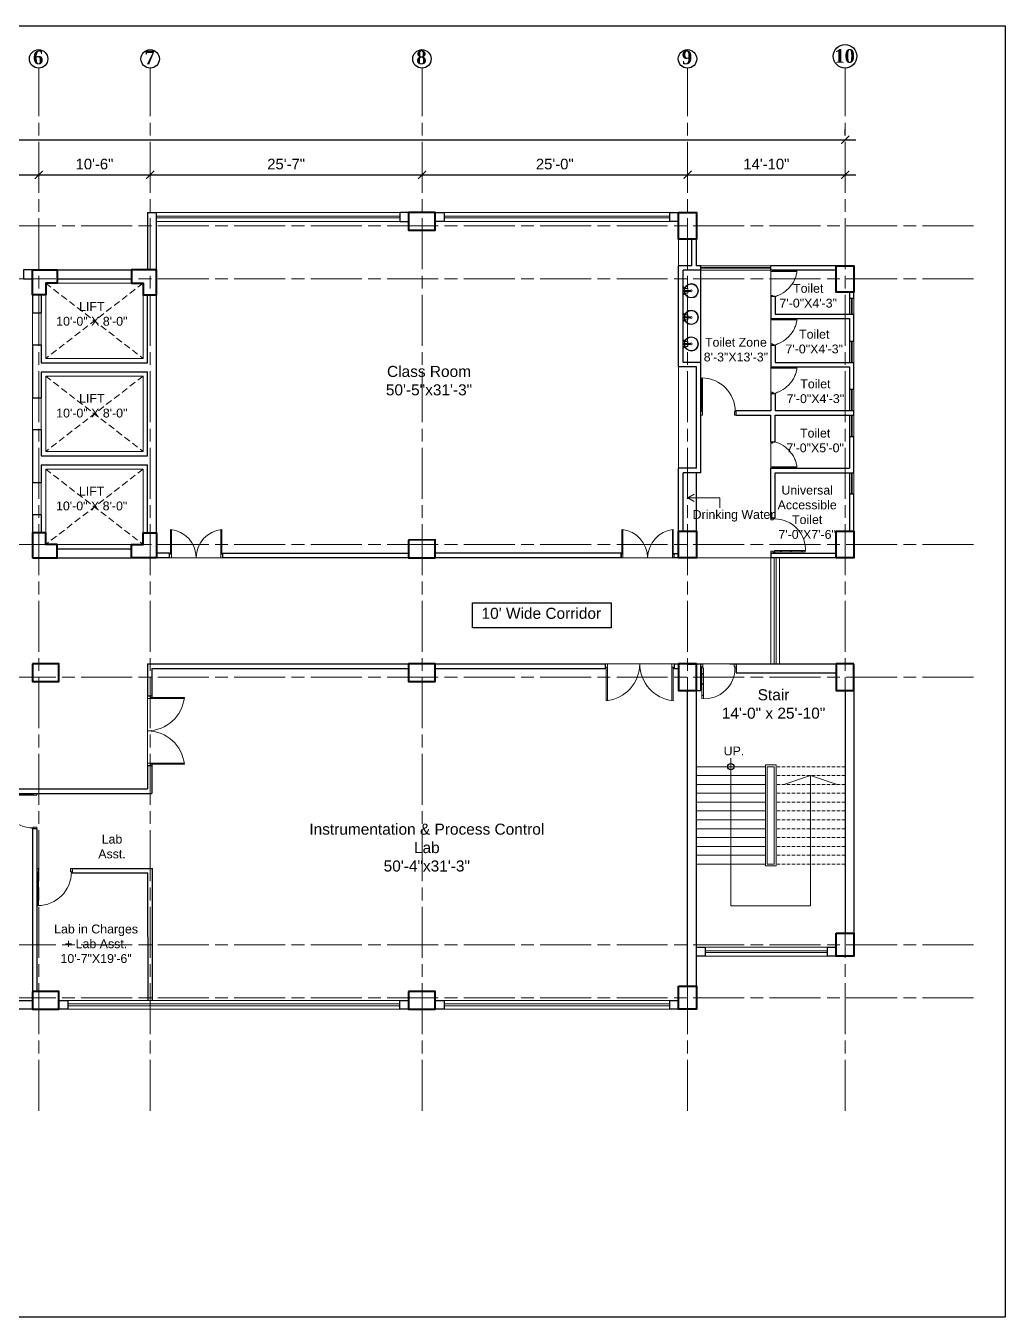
# Model space of a CAD drawing. Header units: inches. Extents: x -12 to 20935469, y -1604 to 24729220.
# Drawn here: x 20841475 to 20842581, y 24712181 to 24713639 of the extents above; entities that cross this region are included whole.
import ezdxf
from ezdxf import colors
from ezdxf.entities.mleader import LeaderData, LeaderLine
from ezdxf.math import Vec2, Vec3

# ---------------------------------------------------------------- set-up
doc = ezdxf.new("R2010")
doc.units = ezdxf.units.IN
doc.header["$LTSCALE"] = 0.03
doc.header["$MEASUREMENT"] = 0
doc.header["$PDMODE"] = 32
doc.header["$PDSIZE"] = 15
doc.linetypes.add('ACAD_ISO08W100', pattern=[36, 24, -3, 6, -3])
doc.linetypes.add('DASHED2', pattern=[0.375, 0.25, -0.125])
for name, color, linetype, lineweight in [('column', 1, 'Continuous', 40), ('Dim Line', 252, 'Continuous', 13), ('Door', 7, 'Continuous', 18), ('Dot', 253, 'Continuous', 0), ('Gas', 21, 'Continuous', 5), ('Glass Line', 252, 'Continuous', 9), ('Grid Line', 252, 'Continuous', 18), ('Hatch', 253, 'Continuous', 15), ('Main Wall', 7, 'Continuous', 30), ('RAIL', 23, 'Continuous', 13), ('STAIR', 46, 'Continuous', 15), ('TOILET FIXTURE', 142, 'Continuous', 5), ('wind.', 150, 'Continuous', 20)]:
    doc.layers.add(name, color=color, linetype=linetype, lineweight=lineweight)
doc.layers.add('FUR', color=251, linetype='Continuous')
doc.layers.add('TEXT', color=7, linetype='Continuous')
doc.styles.add('2', font='swisscl.ttf')
doc.styles.add('RomanS', font='arial.ttf', dxfattribs={"height": 12})
doc.styles.get("Standard").update_dxf_attribs({"font": 'timesbd.ttf'})
doc.dimstyles.new('Aec_Arch_I', dxfattribs={"dimscale": 96, "dimtxt": 12, "dimasz": 0.09375, "dimexe": 0.125, "dimexo": 0.125, "dimgap": 0.0625, "dimtad": 1, "dimdec": 0, "dimzin": 3, "dimdsep": 46, "dimlunit": 4, "dimtxsty": 'RomanS', "dimblk1": 'ARCHTICK', "dimblk2": 'ARCHTICK', "dimsah": 1, "dimcen": 0.09375, "dimdle": 0.125, "dimadec": 0, "dimazin": 0, "dimtfac": 0.75, "dimtdec": 0, "dimtmove": 2, "dimatfit": 3, "dimldrblk": 'ARCHTICK', "dimfxl": 1, "dimfrac": 1, "dimtolj": 1, "dimtzin": 0, "dimarcsym": 0})

# ---------------------------------------------------------------- blocks, each defined once
blk = doc.blocks.new('_ArchTick')
at = {"color": 0, "linetype": 'ByBlock', "lineweight": 35, "const_width": 0.15}
blk.add_lwpolyline([(-0.5, -0.5), (0.5, 0.5)], dxfattribs=at)
blk = doc.blocks.new('*D21')
at = {"layer": 'Defpoints', "color": 0, "transparency": 16777216}
for p in [(20831844.3, 24724578.2), (20832040.8, 24724578.2), (20832040.8, 24724578.2)]:
    blk.add_point(p, dxfattribs=at)
at = {"layer": 'Dim Line', "color": 0, "lineweight": -2, "transparency": 16777216}
for p, q in [((20831832.3, 24724578.2), (20832052.8, 24724578.2)), ((20831844.3, 24724566.2), (20831844.3, 24724566.2)), ((20832040.8, 24724566.2), (20832040.8, 24724566.2))]:
    blk.add_line(p, q, dxfattribs=at)
at = {"layer": 'Dim Line', "color": 0, "lineweight": -2, "transparency": 16777216, "xscale": 9, "yscale": 9, "zscale": 9, "rotation": 180}
blk.add_blockref('_ArchTick', (20831844.3, 24724578.2), dxfattribs=at)
at = {"layer": 'Dim Line', "color": 0, "lineweight": -2, "transparency": 16777216, "xscale": 9, "yscale": 9, "zscale": 9}
blk.add_blockref('_ArchTick', (20832040.8, 24724578.2), dxfattribs=at)
at = {"layer": 'Dim Line', "color": 0, "transparency": 16777216, "insert": (20831942.5, 24724590.3), "char_height": 12, "attachment_point": 5, "style": 'RomanS'}
blk.add_mtext('\\A1;16\'-5"', dxfattribs=at)
blk = doc.blocks.new('*D22')
at = {"layer": 'Defpoints', "color": 0, "transparency": 16777216}
for p in [(20832040.8, 24724578.2), (20832166.8, 24724578.2), (20832166.8, 24724578.2)]:
    blk.add_point(p, dxfattribs=at)
at = {"layer": 'Dim Line', "color": 0, "lineweight": -2, "transparency": 16777216}
for p, q in [((20832028.8, 24724578.2), (20832178.8, 24724578.2)), ((20832040.8, 24724566.2), (20832040.8, 24724566.2)), ((20832166.8, 24724566.2), (20832166.8, 24724566.2))]:
    blk.add_line(p, q, dxfattribs=at)
at = {"layer": 'Dim Line', "color": 0, "lineweight": -2, "transparency": 16777216, "xscale": 9, "yscale": 9, "zscale": 9, "rotation": 180}
blk.add_blockref('_ArchTick', (20832040.8, 24724578.2), dxfattribs=at)
at = {"layer": 'Dim Line', "color": 0, "lineweight": -2, "transparency": 16777216, "xscale": 9, "yscale": 9, "zscale": 9}
blk.add_blockref('_ArchTick', (20832166.8, 24724578.2), dxfattribs=at)
at = {"layer": 'Dim Line', "color": 0, "transparency": 16777216, "insert": (20832103.8, 24724590.3), "char_height": 12, "attachment_point": 5, "style": 'RomanS'}
blk.add_mtext('\\A1;10\'-6"', dxfattribs=at)
blk = doc.blocks.new('*D23')
at = {"layer": 'Defpoints', "color": 0, "transparency": 16777216}
for p in [(20832166.8, 24724578.2), (20832473.8, 24724578.2), (20832473.8, 24724578.2)]:
    blk.add_point(p, dxfattribs=at)
at = {"layer": 'Dim Line', "color": 0, "lineweight": -2, "transparency": 16777216}
for p, q in [((20832154.8, 24724578.2), (20832485.8, 24724578.2)), ((20832166.8, 24724566.2), (20832166.8, 24724566.2)), ((20832473.8, 24724566.2), (20832473.8, 24724566.2))]:
    blk.add_line(p, q, dxfattribs=at)
at = {"layer": 'Dim Line', "color": 0, "lineweight": -2, "transparency": 16777216, "xscale": 9, "yscale": 9, "zscale": 9, "rotation": 180}
blk.add_blockref('_ArchTick', (20832166.8, 24724578.2), dxfattribs=at)
at = {"layer": 'Dim Line', "color": 0, "lineweight": -2, "transparency": 16777216, "xscale": 9, "yscale": 9, "zscale": 9}
blk.add_blockref('_ArchTick', (20832473.8, 24724578.2), dxfattribs=at)
at = {"layer": 'Dim Line', "color": 0, "transparency": 16777216, "insert": (20832320.3, 24724590.3), "char_height": 12, "attachment_point": 5, "style": 'RomanS'}
blk.add_mtext('\\A1;25\'-7"', dxfattribs=at)
blk = doc.blocks.new('*D10')
at = {"layer": 'Defpoints', "color": 0, "transparency": 16777216}
for p in [(20832473.8, 24724578.2), (20832773.8, 24724578.2), (20832773.8, 24724578.2)]:
    blk.add_point(p, dxfattribs=at)
at = {"layer": 'Dim Line', "color": 0, "lineweight": -2, "transparency": 16777216}
blk.add_line((20832461.8, 24724578.2), (20832785.8, 24724578.2), dxfattribs=at)
at = {"layer": 'Dim Line', "color": 0, "lineweight": -2, "transparency": 16777216, "xscale": 9, "yscale": 9, "zscale": 9, "rotation": 180}
blk.add_blockref('_ArchTick', (20832473.8, 24724578.2), dxfattribs=at)
at = {"layer": 'Dim Line', "color": 0, "lineweight": -2, "transparency": 16777216, "xscale": 9, "yscale": 9, "zscale": 9}
blk.add_blockref('_ArchTick', (20832773.8, 24724578.2), dxfattribs=at)
at = {"layer": 'Dim Line', "color": 0, "transparency": 16777216, "insert": (20832623.8, 24724590.3), "char_height": 12, "attachment_point": 5, "style": 'RomanS'}
blk.add_mtext('\\A1;25\'-0"', dxfattribs=at)
blk = doc.blocks.new('*D11')
at = {"layer": 'Defpoints', "color": 0, "transparency": 16777216}
for p in [(20832773.8, 24724578.2), (20832951.8, 24724578.2), (20832951.8, 24724578.2)]:
    blk.add_point(p, dxfattribs=at)
at = {"layer": 'Dim Line', "color": 0, "lineweight": -2, "transparency": 16777216}
for p, q in [((20832761.8, 24724578.2), (20832963.8, 24724578.2)), ((20832951.8, 24724566.2), (20832951.8, 24724566.2))]:
    blk.add_line(p, q, dxfattribs=at)
at = {"layer": 'Dim Line', "color": 0, "lineweight": -2, "transparency": 16777216, "xscale": 9, "yscale": 9, "zscale": 9, "rotation": 180}
blk.add_blockref('_ArchTick', (20832773.8, 24724578.2), dxfattribs=at)
at = {"layer": 'Dim Line', "color": 0, "lineweight": -2, "transparency": 16777216, "xscale": 9, "yscale": 9, "zscale": 9}
blk.add_blockref('_ArchTick', (20832951.8, 24724578.2), dxfattribs=at)
at = {"layer": 'Dim Line', "color": 0, "transparency": 16777216, "insert": (20832862.8, 24724590.3), "char_height": 12, "attachment_point": 5, "style": 'RomanS'}
blk.add_mtext('\\A1;14\'-10"', dxfattribs=at)
blk = doc.blocks.new('*D13')
at = {"layer": 'Defpoints', "color": 0, "transparency": 16777216}
for p in [(20830948.3, 24724610.7), (20832951.8, 24724617.8), (20832951.8, 24724610.7)]:
    blk.add_point(p, dxfattribs=at)
at = {"layer": 'Dim Line', "color": 0, "lineweight": -2, "transparency": 16777216}
for p, q in [((20830948.3, 24724622.7), (20830948.3, 24724629.8)), ((20832951.8, 24724622.7), (20832951.8, 24724629.8)), ((20830936.3, 24724617.8), (20832963.8, 24724617.8))]:
    blk.add_line(p, q, dxfattribs=at)
at = {"layer": 'Dim Line', "color": 0, "lineweight": -2, "transparency": 16777216, "xscale": 9, "yscale": 9, "zscale": 9, "rotation": 180}
blk.add_blockref('_ArchTick', (20830948.3, 24724617.8), dxfattribs=at)
at = {"layer": 'Dim Line', "color": 0, "lineweight": -2, "transparency": 16777216, "xscale": 9, "yscale": 9, "zscale": 9}
blk.add_blockref('_ArchTick', (20832951.8, 24724617.8), dxfattribs=at)
at = {"layer": 'Dim Line', "color": 0, "transparency": 16777216, "insert": (20831950, 24724629.9), "char_height": 12, "attachment_point": 5, "style": 'RomanS'}
blk.add_mtext('\\A1;166\'-11"', dxfattribs=at)
blk = doc.blocks.new('Door_45')
at = {"layer": 'Door'}
for p, q in [((1.5, 5), (1.5, 44)), ((1.5, 40), (2.2, 40)), ((2.2, 40), (2.2, 39.5)), ((2.2, 39.5), (2.7, 39.5)), ((2.7, 39.5), (2.7, 40)), ((2.7, 40), (3.5, 40)), ((3.5, 44), (3.5, 5)), ((1.5, 25.8), (2.2, 25.8)), ((2.2, 25.8), (2.2, 25.3)), ((2.2, 25.3), (2.7, 25.3)), ((2.7, 25.8), (3.5, 25.8)), ((2.7, 25.3), (2.7, 25.8)), ((0, 0), (0, 5)), ((0, 5), (1.5, 5)), ((1.5, 12.6), (2.2, 12.6)), ((3.5, 5), (1.5, 5)), ((1.5, 5), (1.5, 3)), ((1.5, 3), (2.5, 3)), ((2.2, 12.6), (2.2, 13.1)), ((2.2, 13.1), (2.7, 13.1)), ((2.5, 3), (2.5, 0)), ((2.7, 13.1), (2.7, 12.6)), ((2.7, 12.6), (3.5, 12.6)), ((42.5, 3), (42.5, 0)), ((43.5, 3), (42.5, 3)), ((45, 5), (43.5, 5)), ((43.5, 5), (43.5, 3)), ((45, 0), (45, 5)), ((2.5, 0), (0, 0)), ((42.5, 0), (45, 0))]:
    blk.add_line(p, q, dxfattribs=at)
blk.add_arc((4.7, 5.3), 38.8, 359.6233, 94.6685, dxfattribs=at)
blk = doc.blocks.new('sssss-flat-876')
at = {"layer": 'Door', "linetype": 'Continuous', "ltscale": 3}
blk.add_line((3666.5, 84027.2), (3666.5, 84055.7), dxfattribs=at)
at = {"layer": 'Door', "linetype": 'Continuous', "ltscale": 3, "extrusion": (-7.21527e-09, -3.35624e-18, 1), "elevation": 0}
for points in [[(3666.5, 84057.2), (3666.5, 84055.7), (3668.4, 84055.7), (3668.4, 84056.5), (3670.2, 84056.5), (3670.2, 84057.2)], [(3668.4, 84055.7), (3696.2, 84055.7), (3696.2, 84056.5), (3668.4, 84056.5)]]:
    blk.add_lwpolyline(points, close=True, dxfattribs=at)
at = {"layer": 'Door', "linetype": 'Continuous', "ltscale": 3, "flags": 128}
blk.add_lwpolyline([(3670.2, 84027.2, 0.04096), (3675.5, 84028.9, 0.082496), (3684.9, 84034.8, 0.052187), (3689.7, 84040, 0.043988), (3692.9, 84045, 0.036571), (3694.8, 84049.6, 0.034751), (3695.9, 84054.2, 0.011435), (3696.2, 84055.7)], format="xyb", dxfattribs=at)
at = {"layer": 'Door', "linetype": 'Continuous', "ltscale": 3}
blk.add_lwpolyline([(3666.5, 84027.2), (3666.5, 84028.7), (3668.4, 84028.7), (3668.4, 84027.9), (3670.2, 84027.9), (3670.2, 84027.2)], close=True, dxfattribs=at)
blk = doc.blocks.new('7-flat-72')
at = {"layer": 'Glass Line', "color": 8, "ltscale": 20}
for p, q in [((-64478.7, 376960.5), (-64480.3, 376960.5)), ((-64480.3, 376959.5), (-64480.3, 376960.5)), ((-64480.3, 376959.5), (-64480.3, 376960.5)), ((-64478.7, 376959.5), (-64480.3, 376959.5)), ((-64480.3, 376959.1), (-64480.3, 376959.4)), ((-64478.7, 376959.4), (-64480.3, 376959.4)), ((-64478.7, 376959.1), (-64480.3, 376959.1)), ((-64480.2, 376959.4), (-64480.2, 376959.5)), ((-64480.1, 376959.5), (-64480.1, 376960.5)), ((-64479.9, 376959.5), (-64479.9, 376960.5)), ((-64479.5, 376959.5), (-64479.5, 376960.5)), ((-64479.1, 376959.5), (-64479.1, 376960.5)), ((-64478.9, 376959.5), (-64478.9, 376960.5)), ((-64478.9, 376959.4), (-64478.9, 376959.5)), ((-64478.8, 376959.5), (-64478.8, 376960.5)), ((-64478.7, 376959.5), (-64478.7, 376960.5)), ((-64478.7, 376959.1), (-64478.7, 376959.4)), ((-64475.1, 376959.4), (-64476.9, 376959.4)), ((-64476.9, 376959.1), (-64476.9, 376959.4)), ((-64475.1, 376959.1), (-64476.9, 376959.1)), ((-64476.6, 376959.4), (-64476.6, 376966.6)), ((-64475.5, 376966.6), (-64476.6, 376966.6)), ((-64475.5, 376959.4), (-64475.5, 376966.6)), ((-64475.1, 376959.1), (-64475.1, 376959.4)), ((-64473.3, 376960.5), (-64471.7, 376960.5)), ((-64473.3, 376959.5), (-64473.3, 376960.5)), ((-64473.3, 376959.5), (-64473.3, 376960.5)), ((-64473.3, 376959.5), (-64471.7, 376959.5)), ((-64473.3, 376959.1), (-64473.3, 376959.4)), ((-64473.3, 376959.4), (-64471.7, 376959.4)), ((-64473.3, 376959.1), (-64471.7, 376959.1)), ((-64473.1, 376959.5), (-64473.1, 376960.5)), ((-64473.1, 376959.4), (-64473.1, 376959.5)), ((-64472.9, 376959.5), (-64472.9, 376960.5)), ((-64472.5, 376959.5), (-64472.5, 376960.5)), ((-64472.1, 376959.5), (-64472.1, 376960.5)), ((-64471.9, 376959.5), (-64471.9, 376960.5)), ((-64471.9, 376959.4), (-64471.9, 376959.5)), ((-64471.8, 376959.5), (-64471.8, 376960.5)), ((-64471.7, 376959.5), (-64471.7, 376960.5)), ((-64471.7, 376959.1), (-64471.7, 376959.4))]:
    blk.add_line(p, q, dxfattribs=at)
blk.add_circle((-64476, 376968.4, 0), 1.08, dxfattribs=at)
for radius, start, end in [(8.1, 273.8334, 266.1883), (7.55, 274.115, 265.9068)]:
    blk.add_arc((-64476, 376968.4, 0), radius, start, end, dxfattribs=at)
blk = doc.blocks.new('SFSFSFS-flat-72')
at = {"layer": 'TOILET FIXTURE', "ltscale": 0.2}
blk.add_lwpolyline([(-3918.5, -3608.1), (-3918.5, -3602.7), (-3923.9, -3602.7), (-3923.9, -3608.1)], close=True, dxfattribs=at)
at = {"layer": 'TOILET FIXTURE', "ltscale": 20}
blk.add_blockref('7-flat-72', (60554.8, -380567.2), dxfattribs=at)
blk = doc.blocks.new('$D40')
at = {"layer": 'Door'}
for p, q in [((1, 4), (1, 42)), ((2, 0), (2, 42)), ((1, 5), (0, 5)), ((2, 0), (0, 0)), ((2, 4), (1, 4)), ((39, 4), (38, 4)), ((38, 4), (38, 0)), ((40, 0), (38, 0)), ((40, 5), (39, 5)), ((39, 5), (39, 4))]:
    blk.add_line(p, q, dxfattribs=at)
blk.add_arc((1, 4), 38, 0, 90, dxfattribs=at)
blk = doc.blocks.new('A$C36295410')
at = {"layer": 'Door'}
for p, q in [((1, 4), (1, 32)), ((2, 0), (2, 32)), ((58, 0), (58, 32)), ((59, 4), (59, 32)), ((1, 5), (0, 5)), ((2, 4), (1, 4)), ((58, 4), (59, 4)), ((59, 5), (60, 5)), ((2, 0), (0, 0)), ((58, 0), (60, 0))]:
    blk.add_line(p, q, dxfattribs=at)
for centre, start, end in [((-2.5, -0.3), 0.5906, 83.7783), ((62.5, -0.3), 96.2217, 179.4094)]:
    blk.add_arc(centre, 32.5, start, end, dxfattribs=at)
blk = doc.blocks.new('fff')
at = {"layer": 'Grid Line', "color": 252, "linetype": 'ACAD_ISO08W100', "lineweight": 9, "ltscale": 80, "true_color": 0x939598}
for p, q in [((20832040.8, 24723521.1), (20832040.8, 24724698.8)), ((20832166.8, 24723521.1), (20832166.8, 24724698.8)), ((20832473.8, 24723521.1), (20832473.8, 24724698.8)), ((20832773.8, 24723521.1), (20832773.8, 24724698.8)), ((20832951.8, 24723521.1), (20832951.8, 24724698.8)), ((20833096.9, 24724520.6), (20830726.1, 24724520.6)), ((20833096.9, 24724460.6), (20830726.1, 24724460.6)), ((20833096.9, 24724160.7), (20830726.1, 24724160.7)), ((20833096.9, 24724010.7), (20830726.1, 24724010.7)), ((20833096.9, 24723708.7), (20830726.1, 24723708.7)), ((20833096.9, 24723648.8), (20830726.1, 24723648.8))]:
    blk.add_line(p, q, dxfattribs=at)
at = {"layer": 'Dim Line'}
for base, p1, p2, picture, middle in [((20832951.7523, 24724617.8128), (20830948.3088, 24724610.7482), (20832951.7523, 24724610.7482), '*D13', (20831950.0306, 24724629.9397)), ((20832040.7792, 24724578.1666), (20831844.25, 24724578.1666), (20832040.7792, 24724578.1666), '*D21', (20831942.5146, 24724590.2934)), ((20832166.8, 24724578.2), (20832040.8, 24724578.2), (20832166.8, 24724578.2), '*D22', (20832103.8, 24724590.3)), ((20832473.8, 24724578.2), (20832166.8, 24724578.2), (20832473.8, 24724578.2), '*D23', (20832320.3, 24724590.3)), ((20832773.8, 24724578.2), (20832473.8, 24724578.2), (20832773.8, 24724578.2), '*D10', (20832623.8, 24724590.3)), ((20832951.8, 24724578.2), (20832773.8, 24724578.2), (20832951.8, 24724578.2), '*D11', (20832862.8, 24724590.3))]:
    dim = blk.add_linear_dim(base=base, p1=p1, p2=p2, dimstyle='Aec_Arch_I', dxfattribs=at)
    dim.commit()
    dim.dimension.update_dxf_attribs({"geometry": picture, "text_midpoint": middle})

msp = doc.modelspace()

# ---------------------------------------------------------------- linework, layer by layer
for p, q in [((20842410.6, 24713368.2), (20842410.6, 24713368.2)), ((20842237.6, 24713259), (20842237.6, 24713363.2)), ((20842232.6, 24713068.3), (20842232.6, 24713134.4)), ((20842321.6, 24713043.5), (20842316.6, 24713043.5)), ((20842270.4, 24712918.4), (20842372.6, 24712918.4)), ((20841617.7, 24712881.8), (20841612.6, 24712881.8))]:
    msp.add_line(p, q)
msp.add_lwpolyline([(20841979.7, 24712987.4), (20842136.2, 24712987.4), (20842136.2, 24712959.3), (20841979.7, 24712959.3)], close=True)
msp.add_circle((20842271.6, 24712802.3), 3.61)
at = {"layer": 'column', "lineweight": 40, "ltscale": 20}
for points in [[(20841907.6, 24713428.2), (20841907.6, 24713408.2), (20841937.6, 24713408.2), (20841937.6, 24713428.2)], [(20842212.6, 24713428.2), (20842232.6, 24713428.2), (20842232.6, 24713398.2), (20842212.6, 24713398.2)], [(20842390.6, 24713368.2), (20842410.6, 24713368.2), (20842410.6, 24713338.2), (20842390.6, 24713338.2)], [(20842212.6, 24713068.3), (20842232.6, 24713068.3), (20842232.6, 24713038.4), (20842212.6, 24713038.4)], [(20842390.6, 24713068.4), (20842410.6, 24713068.4), (20842410.6, 24713038.4), (20842390.6, 24713038.4)], [(20841907.6, 24713058.3), (20841907.6, 24713038.3), (20841937.6, 24713038.4), (20841937.6, 24713058.4)], [(20841482.6, 24712918.4), (20841482.6, 24712898.4), (20841512.6, 24712898.4), (20841512.6, 24712918.4)], [(20841907.6, 24712918.4), (20841907.6, 24712898.4), (20841937.6, 24712898.4), (20841937.6, 24712918.4)], [(20842232.6, 24712918.4), (20842212.6, 24712918.4), (20842212.6, 24712888.4), (20842232.6, 24712888.4)], [(20842410.6, 24712918.4), (20842390.6, 24712918.4), (20842390.6, 24712888.4), (20842410.6, 24712888.4)], [(20842390.6, 24712614.3), (20842410.6, 24712614.3), (20842410.6, 24712588.3), (20842390.6, 24712588.3)], [(20842212.6, 24712554.4), (20842232.6, 24712554.4), (20842232.6, 24712528.4), (20842212.6, 24712528.4)], [(20841482.6, 24712548.4), (20841482.6, 24712528.4), (20841512.6, 24712528.4), (20841512.6, 24712548.4)], [(20841907.6, 24712548.4), (20841907.6, 24712528.4), (20841937.6, 24712528.4), (20841937.6, 24712548.4)]]:
    msp.add_lwpolyline(points, close=True, dxfattribs=at)
for points in [[(20841482.6, 24713363.4), (20841510.6, 24713363.4), (20841510.6, 24713348.4), (20841497.6, 24713348.4), (20841497.6, 24713335.4), (20841482.6, 24713335.4), (20841482.6, 24713363.4)], [(20841622.6, 24713363.4), (20841594.6, 24713363.4), (20841594.6, 24713348.4), (20841607.6, 24713348.4), (20841607.6, 24713335.4), (20841622.6, 24713335.4), (20841622.6, 24713363.4)], [(20841482.6, 24713038.4), (20841510.6, 24713038.4), (20841510.6, 24713053.4), (20841497.6, 24713053.4), (20841497.6, 24713066.4), (20841482.6, 24713066.4), (20841482.6, 24713038.4)], [(20841622.6, 24713038.4), (20841594.6, 24713038.4), (20841594.6, 24713053.4), (20841607.6, 24713053.4), (20841607.6, 24713066.4), (20841622.6, 24713066.4), (20841622.6, 24713038.4)]]:
    msp.add_lwpolyline(points, dxfattribs=at)
at = {"layer": 'Defpoints'}
msp.add_lwpolyline([(20840142.6, 24713639.1), (20842581.5, 24713639.1), (20842581.5, 24712180.6), (20840142.6, 24712180.6)], close=True, dxfattribs=at)
at = {"layer": 'Door'}
for p, q in [((20842132.2, 24712918.4), (20842129.6, 24712918.4)), ((20842130.9, 24712913.3), (20842129.6, 24712913.3)), ((20842130.9, 24712914.6), (20842130.9, 24712876.8)), ((20842132.2, 24712914.6), (20842130.9, 24712914.6)), ((20842132.2, 24712918.4), (20842132.2, 24712876.8)), ((20842205, 24712918.4), (20842205, 24712876.8)), ((20842205, 24712918.4), (20842207.6, 24712918.4)), ((20842205, 24712914.6), (20842206.3, 24712914.6)), ((20842206.3, 24712914.6), (20842206.3, 24712876.8)), ((20842206.3, 24712913.3), (20842207.6, 24712913.3)), ((20841612.6, 24712879.2), (20841612.6, 24712881.8)), ((20841612.6, 24712879.2), (20841654.2, 24712879.2)), ((20841616.4, 24712880.5), (20841654.2, 24712880.5)), ((20841616.4, 24712879.2), (20841616.4, 24712880.5)), ((20841617.7, 24712880.5), (20841617.7, 24712881.8)), ((20841612.6, 24712806.4), (20841654.2, 24712806.4)), ((20841612.6, 24712806.4), (20841612.6, 24712803.8)), ((20841616.4, 24712806.4), (20841616.4, 24712805.1)), ((20841616.4, 24712805.1), (20841654.2, 24712805.1)), ((20841617.7, 24712805.1), (20841617.7, 24712803.8))]:
    msp.add_line(p, q, dxfattribs=at)
for centre, start, end in [((20842126.4, 24712918.8), 276.2217, 359.4094), ((20842210.9, 24712918.8), 180.5906, 263.7783), ((20841612.2, 24712885.1), 270.5906, 353.7783), ((20841612.2, 24712800.5), 6.2217, 89.4094)]:
    msp.add_arc(centre, 42.3, start, end, dxfattribs=at)
at = {"layer": 'Dot', "linetype": 'DASHED2', "lineweight": 0, "ltscale": 1000}
for points in [[(20841497.6, 24713348.4), (20841607.6, 24713263.4), (20841607.6, 24713348.4), (20841497.6, 24713263.4)], [(20841497.6, 24713243.4), (20841607.6, 24713158.4), (20841607.6, 24713243.4), (20841497.6, 24713158.4)], [(20841497.6, 24713138.4), (20841607.7, 24713053.2), (20841607.7, 24713138.4), (20841497.6, 24713053.2)]]:
    msp.add_lwpolyline(points, dxfattribs=at)
at = {"layer": 'Gas', "color": 0, "lineweight": 5}
for points in [[(20841497.6, 24713263.4), (20841607.6, 24713263.4), (20841607.6, 24713348.4), (20841497.6, 24713348.4)], [(20841497.6, 24713158.4), (20841607.6, 24713158.4), (20841607.6, 24713243.4), (20841497.6, 24713243.4)], [(20841497.6, 24713053.2), (20841607.7, 24713053.2), (20841607.7, 24713138.4), (20841497.6, 24713138.4)], [(20842310.6, 24712804.3), (20842322.6, 24712804.3), (20842322.6, 24712690.3), (20842310.6, 24712690.3)], [(20842312.6, 24712802.3), (20842320.6, 24712802.3), (20842320.6, 24712692.3), (20842312.6, 24712692.3)]]:
    msp.add_lwpolyline(points, close=True, dxfattribs=at)
at = {"layer": 'Gas', "color": 0, "lineweight": 35}
msp.add_lwpolyline([(20841482.6, 24713038.4), (20841482.6, 24713038.4)], dxfattribs=at)
at = {"layer": 'Hatch'}
msp.add_line((20842212.6, 24713368.2), (20842212.6, 24713398.2), dxfattribs=at)
at = {"layer": 'Hatch', "lineweight": 0}
for p, q in [((20841482.6, 24713353.4), (20841482.6, 24713038.4)), ((20841482.6, 24713038.2), (20842316.6, 24713038.4)), ((20842316.6, 24712918.4), (20841612.6, 24712918.4)), ((20841612.6, 24712803.8), (20841612.6, 24712881.8))]:
    msp.add_line(p, q, dxfattribs=at)
at = {"layer": 'Hatch', "lineweight": 5}
msp.add_line((20842212.6, 24713139.4), (20842212.6, 24713254), dxfattribs=at)
at = {"layer": 'Main Wall', "lineweight": 30}
for p, q in [((20841612.6, 24713428.2), (20841622.6, 24713428.2)), ((20841612.6, 24713428.2), (20841612.6, 24713363.4)), ((20841622.6, 24713066.4), (20841622.6, 24713428.2)), ((20841907.6, 24713428.2), (20841897.6, 24713428.2)), ((20841897.6, 24713428.2), (20841897.6, 24713418.2)), ((20842202.6, 24713428.2), (20842212.6, 24713428.2)), ((20842202.6, 24713418.2), (20842202.6, 24713428.2)), ((20841897.6, 24713418.2), (20841907.6, 24713418.2)), ((20842212.6, 24713418.2), (20842202.6, 24713418.2)), ((20842227.6, 24713368.2), (20842227.6, 24713398.2)), ((20842232.6, 24713368.2), (20842232.6, 24713398.2)), ((20842212.6, 24713254), (20842212.6, 24713368.2)), ((20842227.6, 24713368.2), (20842212.6, 24713368.2)), ((20842237.6, 24713368.2), (20842232.6, 24713368.2)), ((20842237.6, 24713363.2), (20842237.6, 24713368.2)), ((20842390.6, 24713368.2), (20842316.6, 24713368.2)), ((20842316.6, 24713363.2), (20842316.6, 24713368.2)), ((20841492.6, 24713363.4), (20841612.6, 24713363.4)), ((20841510.6, 24713353.4), (20841594.6, 24713353.4)), ((20842217.6, 24713259), (20842217.6, 24713363.2)), ((20842237.6, 24713363.2), (20842217.6, 24713363.2)), ((20842390.6, 24713363.2), (20842316.6, 24713363.2)), ((20842410.6, 24713331.6), (20842410.6, 24713338.2)), ((20842321.6, 24713333.2), (20842316.6, 24713333.2)), ((20842321.6, 24713333.2), (20842321.6, 24713313.6)), ((20841482.6, 24713314.9), (20841492.6, 24713314.9)), ((20842316.6, 24713308.6), (20842405.6, 24713308.6)), ((20842321.6, 24713313.6), (20842410.6, 24713313.6)), ((20842410.6, 24713283), (20842410.6, 24713313.6)), ((20841482.6, 24713278.9), (20841492.6, 24713278.9)), ((20842316.6, 24713278.6), (20842321.6, 24713278.6)), ((20842321.6, 24713278.6), (20842321.6, 24713259)), ((20841492.6, 24713258.4), (20841612.6, 24713258.4)), ((20842232.6, 24713254), (20842212.6, 24713254)), ((20842237.6, 24713259), (20842217.6, 24713259)), ((20842232.6, 24713139.4), (20842232.6, 24713254)), ((20842237.6, 24713204.4), (20842237.6, 24713259)), ((20842316.6, 24713254), (20842405.6, 24713254)), ((20842321.6, 24713259), (20842410.6, 24713259)), ((20842405.6, 24713254), (20842405.6, 24713228.4)), ((20842410.6, 24713228.4), (20842410.6, 24713259)), ((20841492.6, 24713248.4), (20841612.6, 24713248.4)), ((20842316.6, 24713224), (20842321.6, 24713224)), ((20842410.6, 24713228.4), (20842405.6, 24713228.4)), ((20841482.6, 24713218.9), (20841492.6, 24713218.9)), ((20842237.6, 24713134.4), (20842237.6, 24713204.4)), ((20842277.6, 24713199.4), (20842277.6, 24713204.4)), ((20842277.6, 24713199.4), (20842316.6, 24713199.4)), ((20842316.6, 24713169.4), (20842316.6, 24713199.4)), ((20842410.6, 24713204.4), (20842321.6, 24713204.4)), ((20842321.6, 24713199.4), (20842410.6, 24713199.4)), ((20842321.6, 24713169.4), (20842321.6, 24713199.4)), ((20842410.6, 24713199.4), (20842410.6, 24713204.4)), ((20841492.6, 24713182.9), (20841482.6, 24713182.9)), ((20842316.6, 24713169.4), (20842321.6, 24713169.4)), ((20842405.6, 24713175.4), (20842410.6, 24713175.4)), ((20842405.6, 24713175.4), (20842405.6, 24713139.4)), ((20842410.6, 24713134.4), (20842410.6, 24713175.4)), ((20841492.6, 24713153.4), (20841612.6, 24713153.4)), ((20841492.6, 24713143.4), (20841612.6, 24713143.4)), ((20842212.6, 24713068.3), (20842212.6, 24713139.4)), ((20842232.6, 24713139.4), (20842212.6, 24713139.4)), ((20842217.6, 24713068.3), (20842217.6, 24713134.4)), ((20842237.6, 24713134.4), (20842217.6, 24713134.4)), ((20842316.6, 24713083.5), (20842316.6, 24713139.4)), ((20842316.6, 24713139.4), (20842405.6, 24713139.4)), ((20842321.6, 24713083.5), (20842321.6, 24713134.4)), ((20842321.6, 24713134.4), (20842410.6, 24713134.4)), ((20841492.6, 24713122.9), (20841482.6, 24713122.9)), ((20842405.6, 24713110.4), (20842405.6, 24713068.3)), ((20842405.6, 24713110.4), (20842410.6, 24713110.4)), ((20842410.6, 24713068.3), (20842410.6, 24713110.4)), ((20841492.6, 24713086.9), (20841482.6, 24713086.9)), ((20842316.6, 24713083.5), (20842321.6, 24713083.5)), ((20841510.6, 24713038.4), (20841594.6, 24713038.4)), ((20841637.6, 24713043.4), (20841622.6, 24713043.4)), ((20841637.6, 24713038.4), (20841622.6, 24713038.4)), ((20841637.6, 24713038.4), (20841637.6, 24713043.4)), ((20841907.6, 24713043.3), (20841697.6, 24713043.3)), ((20841697.6, 24713038.3), (20841697.6, 24713043.3)), ((20841907.6, 24713038.3), (20841697.6, 24713038.3)), ((20842147.6, 24713043.5), (20841937.6, 24713043.4)), ((20842147.6, 24713038.3), (20841937.6, 24713038.3)), ((20842147.6, 24713043.5), (20842147.6, 24713038.3)), ((20842147.6, 24713038.3), (20842147.6, 24713043.5)), ((20842316.6, 24713043.5), (20842390.6, 24713043.5)), ((20842316.6, 24713043.5), (20842316.6, 24713038.5)), ((20842316.6, 24713038.5), (20842390.6, 24713038.5)), ((20841612.6, 24712918.4), (20841907.6, 24712918.4)), ((20841612.6, 24712918.4), (20841612.6, 24712881.8)), ((20841617.6, 24712913.4), (20841907.6, 24712913.4)), ((20841617.6, 24712913.4), (20841617.6, 24712881.8)), ((20841937.6, 24712918.4), (20842129.6, 24712918.4)), ((20841937.6, 24712913.4), (20842129.6, 24712913.4)), ((20842129.6, 24712918.4), (20842129.6, 24712913.4)), ((20842207.6, 24712918.4), (20842212.6, 24712918.4)), ((20842207.6, 24712918.4), (20842207.6, 24712913.4)), ((20842207.6, 24712913.4), (20842212.6, 24712913.4)), ((20842222.6, 24712918.3), (20842232.6, 24712918.3)), ((20842237.6, 24712918.3), (20842232.6, 24712918.3)), ((20842237.6, 24712888.3), (20842237.6, 24712918.3)), ((20842277.6, 24712918.4), (20842390.6, 24712918.4)), ((20842277.6, 24712918.3), (20842277.6, 24712908.3)), ((20842277.6, 24712908.3), (20842390.6, 24712908.3)), ((20842222.6, 24712554.4), (20842222.6, 24712888.4)), ((20842232.6, 24712554.4), (20842232.6, 24712888.4)), ((20842232.6, 24712888.3), (20842237.6, 24712888.3)), ((20842400.6, 24712888.3), (20842400.6, 24712614.3)), ((20842410.6, 24712888.3), (20842410.6, 24712614.3)), ((20841612.6, 24712803.8), (20841612.6, 24712777.2)), ((20841612.6, 24712803.8), (20841617.6, 24712803.8)), ((20841617.6, 24712803.8), (20841617.6, 24712772.2)), ((20841426.4, 24712777.2), (20841612.6, 24712777.2)), ((20841426.4, 24712772.2), (20841617.6, 24712772.2)), ((20841487.4, 24712732.2), (20841482.4, 24712732.2)), ((20841482.6, 24712732.2), (20841482.6, 24712548.4)), ((20841487.6, 24712732.2), (20841487.6, 24712548.4)), ((20841527.6, 24712687.4), (20841618.4, 24712687.4)), ((20841527.6, 24712687.4), (20841527.6, 24712682.4)), ((20841527.6, 24712682.4), (20841613.1, 24712682.4)), ((20841613.4, 24712538.4), (20841613.1, 24712682.4)), ((20841618.4, 24712538.4), (20841618.4, 24712687.4)), ((20842242.6, 24712598.5), (20842242.6, 24712588.5))]:
    msp.add_line(p, q, dxfattribs=at)
for points in [[(20841937.6, 24713428.2), (20841947.6, 24713428.2), (20841947.6, 24713418.2), (20841937.6, 24713418.2)], [(20841482.6, 24713363.4), (20841472.6, 24713363.4), (20841472.6, 24713353.4), (20841482.6, 24713353.4)], [(20842405.6, 24713338.2), (20842405.6, 24713331.6)], [(20841482.6, 24713335.4), (20841482.6, 24713314.9)], [(20841492.6, 24713335.4), (20841492.6, 24713314.9)], [(20841612.6, 24713258.4), (20841612.6, 24713335.4)], [(20842316.6, 24713333.2), (20842316.6, 24713308.6)], [(20842405.6, 24713331.6), (20842410.6, 24713331.6)], [(20842405.6, 24713308.6), (20842405.6, 24713283)], [(20841482.6, 24713278.9), (20841482.6, 24713218.9)], [(20841492.6, 24713278.9), (20841492.6, 24713258.4)], [(20842316.6, 24713278.6), (20842316.6, 24713254)], [(20842405.6, 24713283), (20842410.6, 24713283)], [(20841492.6, 24713248.4), (20841492.6, 24713218.9)], [(20841612.6, 24713153.4), (20841612.6, 24713248.4)], [(20842316.6, 24713224), (20842316.6, 24713204.4)], [(20842321.6, 24713224), (20842321.6, 24713204.4)], [(20842316.6, 24713204.4), (20842277.6, 24713204.4)], [(20841482.6, 24713182.9), (20841482.6, 24713122.9)], [(20841492.6, 24713182.9), (20841492.6, 24713153.4)], [(20841492.6, 24713143.4), (20841492.6, 24713122.9)], [(20841612.6, 24713066.4), (20841612.6, 24713143.4)], [(20841482.6, 24713086.9), (20841482.6, 24713066.4), (20841482.6, 24713066.4)], [(20841492.6, 24713086.9), (20841492.6, 24713066.4)], [(20841510.6, 24713048.4), (20841594.6, 24713048.4)], [(20842242.6, 24712588.5), (20842232.6, 24712588.5), (20842232.6, 24712598.5), (20842242.6, 24712598.5)], [(20842390.6, 24712588.5), (20842380.6, 24712588.5), (20842380.6, 24712598.5), (20842390.6, 24712598.5)], [(20841482.6, 24712528.4), (20841460.6, 24712528.4), (20841460.6, 24712538.4), (20841482.6, 24712538.4)], [(20841512.6, 24712538.4), (20841522.6, 24712538.4), (20841522.6, 24712528.4), (20841512.6, 24712528.4)], [(20841907.6, 24712528.4), (20841897.6, 24712528.4), (20841897.6, 24712538.4), (20841907.6, 24712538.4)], [(20841937.6, 24712538.4), (20841947.6, 24712538.4), (20841947.6, 24712528.4), (20841937.6, 24712528.4)], [(20842212.6, 24712528.4), (20842202.6, 24712528.4), (20842202.6, 24712538.4), (20842212.6, 24712538.4)]]:
    msp.add_lwpolyline(points, dxfattribs=at)
at = {"layer": 'Main Wall', "lineweight": 13}
for points in [[(20841482.6, 24713278.9), (20841492.6, 24713278.9), (20841492.6, 24713314.9), (20841482.6, 24713314.9)], [(20841482.6, 24713182.9), (20841492.6, 24713182.9), (20841492.6, 24713218.9), (20841482.6, 24713218.9)], [(20841482.6, 24713086.9), (20841492.6, 24713086.9), (20841492.6, 24713122.9), (20841482.6, 24713122.9)]]:
    msp.add_lwpolyline(points, close=True, dxfattribs=at)
at = {"layer": 'Main Wall', "lineweight": 30}
msp.add_lwpolyline([(20842207.6, 24713043.3), (20842212.6, 24713043.3), (20842212.6, 24713038.3), (20842207.6, 24713038.3)], close=True, dxfattribs=at)
at = {"layer": 'RAIL', "lineweight": 9}
for p, q in [((20842271.6, 24712812.1), (20842271.6, 24712645.3)), ((20842232.6, 24712782.3), (20842310.6, 24712782.3)), ((20842331.6, 24712782.3), (20842361.6, 24712792.3)), ((20842361.6, 24712645.3), (20842361.6, 24712792.3)), ((20842361.6, 24712792.3), (20842391.6, 24712782.3)), ((20842271.6, 24712645.3), (20842361.6, 24712645.3))]:
    msp.add_line(p, q, dxfattribs=at)
at = {"layer": 'STAIR', "color": 253, "lineweight": 5}
for p, q in [((20842223, 24713106.1), (20842230.3, 24713110.1)), ((20842223, 24713106.1), (20842259.3, 24713106.1)), ((20842223, 24713106.1), (20842230.3, 24713102)), ((20842259.3, 24713106.1), (20842259.3, 24713094.8))]:
    msp.add_line(p, q, dxfattribs=at)
at = {"layer": 'STAIR', "color": 32, "lineweight": 5}
for p, q in [((20842310.6, 24712802.3), (20842232.6, 24712802.3)), ((20842310.6, 24712792.3), (20842232.6, 24712792.3)), ((20842292.6, 24712782.3), (20842232.6, 24712782.3)), ((20842310.6, 24712772.3), (20842232.6, 24712772.3)), ((20842310.6, 24712762.3), (20842232.6, 24712762.3)), ((20842310.6, 24712752.3), (20842232.6, 24712752.3)), ((20842310.6, 24712742.3), (20842232.6, 24712742.3)), ((20842310.6, 24712732.3), (20842232.6, 24712732.3)), ((20842310.6, 24712722.3), (20842232.6, 24712722.3)), ((20842310.6, 24712712.3), (20842232.6, 24712712.3)), ((20842310.6, 24712702.3), (20842232.6, 24712702.3)), ((20842310.6, 24712692.3), (20842232.6, 24712692.3))]:
    msp.add_line(p, q, dxfattribs=at)
at = {"layer": 'STAIR', "color": 32, "linetype": 'DASHED2', "lineweight": 5, "ltscale": 500}
for p, q in [((20842400.6, 24712802.3), (20842322.6, 24712802.3)), ((20842400.6, 24712792.3), (20842322.6, 24712792.3)), ((20842400.6, 24712782.3), (20842322.6, 24712782.3)), ((20842400.6, 24712772.3), (20842322.6, 24712772.3)), ((20842400.6, 24712762.3), (20842322.6, 24712762.3)), ((20842400.6, 24712752.3), (20842322.6, 24712752.3)), ((20842400.6, 24712742.3), (20842322.6, 24712742.3)), ((20842400.6, 24712732.3), (20842322.6, 24712732.3)), ((20842400.6, 24712722.3), (20842322.6, 24712722.3)), ((20842400.6, 24712712.3), (20842322.6, 24712712.3)), ((20842400.6, 24712702.3), (20842322.6, 24712702.3)), ((20842400.6, 24712692.3), (20842322.6, 24712692.3))]:
    msp.add_line(p, q, dxfattribs=at)
at = {"layer": 'TEXT'}
for centre, radius in [((20842400.6, 24713604.7), 13.3), ((20841489.6, 24713601.8), 10.4), ((20841615.6, 24713601.8), 10.4), ((20841922.6, 24713601.8), 10.4), ((20842222.6, 24713601.8), 10.4)]:
    msp.add_circle(centre, radius, dxfattribs=at)
at = {"layer": 'wind.', "lineweight": 5}
for p, q in [((20841897.6, 24713428.2), (20841622.6, 24713428.2)), ((20841622.6, 24713424.2), (20841897.6, 24713424.3)), ((20841947.6, 24713428.2), (20842202.6, 24713428.2)), ((20841947.6, 24713424.2), (20842202.6, 24713424.3)), ((20841622.6, 24713422.2), (20841897.6, 24713422.3)), ((20841897.6, 24713418.2), (20841622.6, 24713418.2)), ((20841947.6, 24713422.2), (20842202.6, 24713422.3)), ((20841947.6, 24713418.2), (20842202.6, 24713418.2)), ((20842316.6, 24713368.2), (20842237.6, 24713368.2)), ((20842316.6, 24713366.2), (20842237.6, 24713366.2)), ((20841303.1, 24713353.4), (20841482.6, 24713353.4)), ((20841313.1, 24713353.4), (20841482.6, 24713353.4)), ((20842316.6, 24713365.2), (20842237.6, 24713365.2)), ((20842316.6, 24713363.2), (20842237.6, 24713363.2)), ((20842405.6, 24713313.6), (20842405.6, 24713331.6)), ((20842407.6, 24713313.6), (20842407.6, 24713331.6)), ((20842408.6, 24713313.6), (20842408.6, 24713331.6)), ((20842410.6, 24713313.6), (20842410.6, 24713331.6)), ((20842405.6, 24713259), (20842405.6, 24713283)), ((20842407.6, 24713259), (20842407.6, 24713283)), ((20842408.6, 24713259), (20842408.6, 24713283)), ((20842410.6, 24713259), (20842410.6, 24713283)), ((20842405.6, 24713204.4), (20842405.6, 24713228.4)), ((20842407.6, 24713204.4), (20842407.6, 24713228.4)), ((20842408.6, 24713204.4), (20842408.6, 24713228.4)), ((20842410.6, 24713204.4), (20842410.6, 24713228.4)), ((20842405.6, 24713175.4), (20842405.6, 24713199.4)), ((20842407.6, 24713175.4), (20842407.6, 24713199.4)), ((20842408.6, 24713175.4), (20842408.6, 24713199.4)), ((20842410.6, 24713175.4), (20842410.6, 24713199.4)), ((20842405.6, 24713110.4), (20842405.6, 24713134.4)), ((20842407.6, 24713110.4), (20842407.6, 24713134.4)), ((20842408.6, 24713110.4), (20842408.6, 24713134.4)), ((20842410.6, 24713110.4), (20842410.6, 24713134.4)), ((20842316.6, 24712918.3), (20842316.6, 24713038.5)), ((20842316.6, 24713038.5), (20842316.6, 24712918.4)), ((20842320.6, 24712918.3), (20842320.6, 24713038.5)), ((20842322.6, 24712918.3), (20842322.6, 24713038.5)), ((20842326.6, 24712918.3), (20842326.6, 24713038.5)), ((20842380.6, 24712598.5), (20842242.6, 24712598.5)), ((20842380.6, 24712594.5), (20842242.6, 24712594.5)), ((20842380.6, 24712592.5), (20842242.6, 24712592.5)), ((20842380.6, 24712588.5), (20842242.6, 24712588.5)), ((20841522.6, 24712538.4), (20841897.6, 24712538.4)), ((20841522.6, 24712534.4), (20841897.6, 24712534.4)), ((20841947.6, 24712538.4), (20842202.6, 24712538.4)), ((20841947.6, 24712534.4), (20842202.6, 24712534.4)), ((20841947.6, 24712534.4), (20842202.6, 24712534.4)), ((20841522.6, 24712532.4), (20841897.6, 24712532.4)), ((20841522.6, 24712528.4), (20841897.6, 24712528.4)), ((20841947.6, 24712532.4), (20842202.6, 24712532.4)), ((20841947.6, 24712532.4), (20842202.6, 24712532.4)), ((20841947.6, 24712528.4), (20842202.6, 24712528.4))]:
    msp.add_line(p, q, dxfattribs=at)

# ---------------------------------------------------------------- block references
msp.add_blockref('fff', (9448.9, -11107.4))
at = {"layer": 'Door', "ltscale": 20}
for p in [(20838650.1, 24629306), (20838650.1, 24629251.4), (20838650.1, 24629196.8)]:
    msp.add_blockref('sssss-flat-876', p, dxfattribs=at)
at = {"layer": 'Door'}
msp.add_blockref('$D40', (20842237.6, 24713199.4), dxfattribs=at)
at = {"layer": 'Door', "ltscale": 20, "xscale": -1, "rotation": 180}
msp.add_blockref('sssss-flat-876', (20838650.1, 24797196.6), dxfattribs=at)
at = {"layer": 'Door', "color": 250, "ltscale": 20, "xscale": -0.8888888888759539, "yscale": 0.8888888888759539, "zscale": 0.8888888888759539}
for p, rotation in [((20842316.6, 24713043.5), 270), ((20842237.6, 24712918.3), 180)]:
    msp.add_blockref('Door_45', p, dxfattribs=dict(at, rotation=rotation))
at = {"layer": 'Door', "xscale": -1}
for p, rotation in [((20841487.4, 24712772.2), 90), ((20841487.6, 24712687.4), 180)]:
    msp.add_blockref('$D40', p, dxfattribs=dict(at, rotation=rotation))
at = {"layer": 'FUR'}
for p in [(20841637.6, 24713038.4), (20842147.6, 24713038.3)]:
    msp.add_blockref('A$C36295410', p, dxfattribs=at)
at = {"layer": 'TOILET FIXTURE', "ltscale": 20, "xscale": -1, "rotation": 270}
for p in [(20845825.7, 24717261), (20845825.7, 24717231), (20845825.7, 24717201)]:
    msp.add_blockref('SFSFSFS-flat-72', p, dxfattribs=at)

# ---------------------------------------------------------------- texts
at = {"layer": 'TEXT', "char_height": 15.44, "width": 227.458, "attachment_point": 8, "rotation": 0}
for s, insert in [('\\A1;6', (20841489.1, 24713595.5)), ('\\A1;7', (20841615.1, 24713595.5)), ('\\A1;8', (20841922.1, 24713595.5)), ('\\A1;9', (20842222.1, 24713595.5)), ('\\A1;10', (20842400.1, 24713597.1))]:
    msp.add_mtext(s, dxfattribs=dict(at, insert=insert))
at = {"layer": 'TEXT', "color": 30, "lineweight": 5, "ltscale": 20, "attachment_point": 2, "style": '2'}
for s, width, gutter_width, insert, char_height in [('{\\fArial|b0|i0|c0|p34;\\C0;Toilet \\P7\'-0"X4\'-3"}', 104.76, 0.5, (20842359, 24713347.6), 10), ('\\pxsm1;{\\fArial|b0|i0|c0|p34;\\C0;LIFT\\P10\'-0" X 8\'-0" }', 235.592, 0.75, (20841549.7, 24713327.1), 10), ('{\\fArial|b0|i0|c0|p34;\\C0;Toilet \\P7\'-0"X4\'-3"}', 104.76, 0.5, (20842365.8, 24713295.8), 10), ('{\\fArial|b0|i0|c0|p34;\\C0;Toilet Zone\\P8\'-3"X13\'-3"}', 104.76, 0.5, (20842277.3, 24713286.7), 10), ('\\pxsm1,qc;{\\fArial|b0|i0|c0|p34;\\C0;Class Room \\P50\'-5"x31\'-3"}', 321.423, 0.5, (20841930.6, 24713255), 12.476), ('{\\fArial|b0|i0|c0|p34;\\C0;Toilet \\P7\'-0"X4\'-3"}', 104.76, 0.5, (20842367.1, 24713239.7), 10), ('\\pxsm1;{\\fArial|b0|i0|c0|p34;\\C0;LIFT\\P10\'-0" X 8\'-0" }', 235.592, 0.75, (20841549.7, 24713223.4), 10), ('{\\fArial|b0|i0|c0|p34;\\C0;Toilet \\P7\'-0"X5\'-0"}', 104.76, 0.5, (20842366.8, 24713184.1), 10), ('\\pxsm1;{\\fArial|b0|i0|c0|p34;\\C0;LIFT\\P10\'-0" X 8\'-0" }', 235.592, 0.75, (20841549.5, 24713118.5), 10), ('{\\fArial|b0|i0|c0|p34;\\C0;Universal Accessible Toilet\\P7\'-0"X7\'-6"}', 88.036, 0.35, (20842357.8, 24713119.7), 10), ('\\pxsm1;{\\fArial|b0|i0|c0|p34;\\C0;Drinking Water }', 88.563, 0.282, (20842274.6, 24713092.2), 10), ("\\pxsm1,qc;{\\fArial|b0|i0|c0|p34;\\C0;10' Wide Corridor}", 227.89, 0.75, (20842057.5, 24712981.8), 12.476), ('\\pxsm1;{\\fArial|b0|i0|c0|p34;\\C0;Stair\\P14\'-0" x 25\'-10"  }', 218.087, 0.282, (20842319.8, 24712889.8), 12.476), ('{\\fArial|b0|i0|c0|p34;\\C0;UP.}', 104.76, 0.5, (20842275.1, 24712825.1), 10), ('\\pxsm1,qc;{\\fArial|b0|i0|c0|p34;\\C0;Instrumentation & Process Control\\PLab\\P50\'-4"x31\'-3"}', 321.423, 0.5, (20841928.1, 24712738), 12.476), ('{\\fArial|b0|i0|c0|p34;\\C0;Lab Asst. }', 49.874, 0.5, (20841572.5, 24712725.5), 10), ('{\\fArial|b0|i0|c0|p34;\\C0;Lab in Charges + Lab Asst. \\P10\'-7"X19\'-6"}', 104.76, 0.5, (20841554.5, 24712624), 10)]:
    msp.add_mtext_dynamic_manual_height_columns(s, width=width, gutter_width=gutter_width, heights=[0], dxfattribs=dict(at, insert=insert, char_height=char_height))

# ---------------------------------------------------------------- leaders
at = {"layer": 'TEXT', "lineweight": 5, "ltscale": 20}
ml = msp.add_multileader_mtext('Standard', dxfattribs=at)
ml.set_content('{\\fArial|b0|i0|c0|p34;\\C256;Fire Duct}', color=256)
ml.set_leader_properties()
ml.build(insert=Vec2(0, 0))
ml.multileader.update_dxf_attribs({"text_right_attachment_type": 6, "dogleg_length": 0.36, "arrow_head_size": 10})
ctx = ml.context
ctx.base_point, ctx.char_height, ctx.arrow_head_size, ctx.landing_gap_size, ctx.plane_origin = Vec3(20841277.9, 24713002.8), 10, 10, 0.09, Vec3(20841255.4, 24713050.6)
ctx.right_attachment = 6
notes = []
notes.append((ctx, [(0, (1, 1, 0), (20841255.4, 24713002.8), (1, 0), 22.5, [(0, [(20841255.4, 24713050.6)], 0, [])])]))
ctx.mtext.insert, ctx.mtext.width, ctx.mtext.defined_height, ctx.mtext.flow_direction = Vec3(20841278, 24713007.9), 232.704, 29.8, 5
for ctx, leaders in notes:
    for number, flags, end, landing, length, lines in leaders:
        leader = LeaderData()
        leader.index, (leader.has_last_leader_line, leader.has_dogleg_vector, leader.attachment_direction) = number, flags
        leader.last_leader_point, leader.dogleg_vector, leader.dogleg_length = Vec3(end), Vec3(landing), length
        for number, points, colour, breaks in lines:
            line = LeaderLine()
            line.index, line.vertices, line.color, line.breaks = number, Vec3.list(points), colors.encode_raw_color(colour), breaks
            leader.lines.append(line)
        ctx.leaders.append(leader)

doc.saveas('drawing.dxf')
